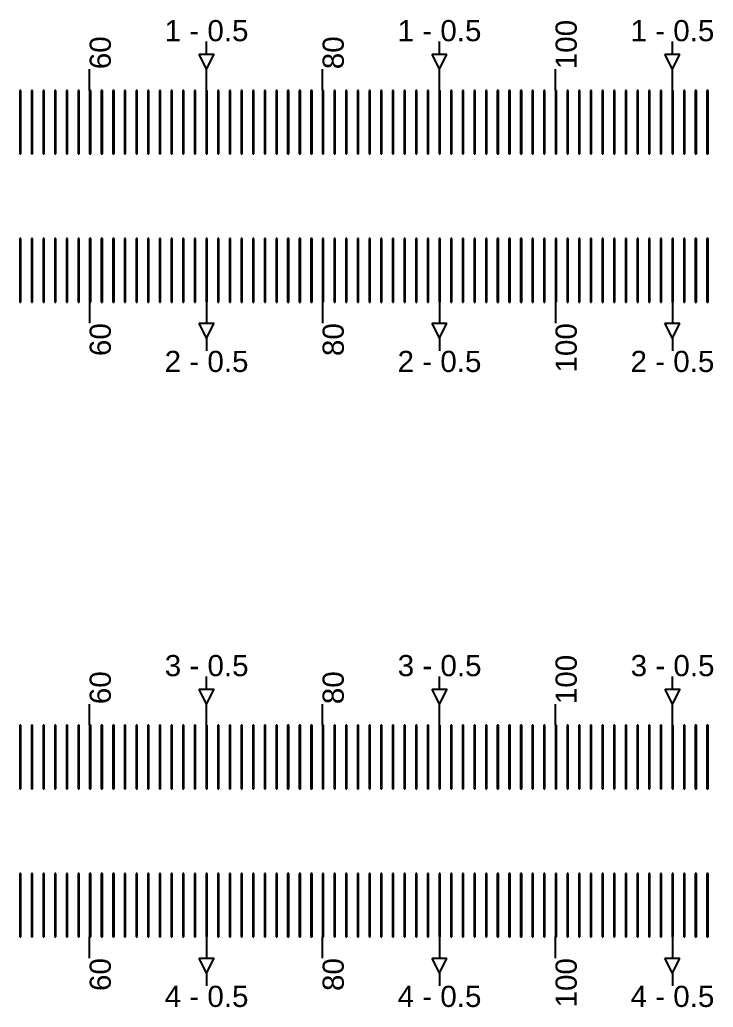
# Model space of a CAD drawing. Extents: x -119394 to 128420, y 74496 to 185496.
# Drawn here: x 41277.3 to 41604.7, y 157262.7 to 157729.2 of the extents above; entities that cross this region are included whole.
import ezdxf

# ---------------------------------------------------------------- set-up
doc = ezdxf.new("R2010")
doc.units = 13
doc.layers.add('CL - Label-1', color=120, linetype='Continuous')
doc.layers.add('CL - Label-2', color=132, linetype='Continuous')
doc.layers.add('CL - Sub-Micro', color=7, linetype='Continuous', true_color=0x47d1ff)
doc.styles.get("Standard").update_dxf_attribs({"font": 'arial.ttf'})

msp = doc.modelspace()

# ---------------------------------------------------------------- linework, layer by layer
for p, q in [((41365.49, 157712.94), (41365.49, 157718.94)), ((41475.49, 157712.94), (41475.49, 157718.94)), ((41585.49, 157712.94), (41585.49, 157718.94)), ((41310.29, 157695.86), (41310.29, 157705.86)), ((41365.49, 157695.86), (41365.49, 157705.86)), ((41420.29, 157695.86), (41420.29, 157705.86)), ((41475.49, 157695.86), (41475.49, 157705.86)), ((41530.29, 157695.86), (41530.29, 157705.86)), ((41585.49, 157695.86), (41585.49, 157705.86)), ((41310.29, 157595.86), (41310.29, 157585.86)), ((41365.49, 157595.86), (41365.49, 157585.86)), ((41420.29, 157595.86), (41420.29, 157585.86)), ((41475.49, 157595.86), (41475.49, 157585.86)), ((41530.29, 157595.86), (41530.29, 157585.86)), ((41585.49, 157595.86), (41585.49, 157585.86)), ((41365.49, 157578.79), (41365.49, 157572.79)), ((41475.49, 157578.79), (41475.49, 157572.79)), ((41585.49, 157578.79), (41585.49, 157572.79)), ((41365.54, 157412.94), (41365.54, 157418.94)), ((41475.54, 157412.94), (41475.54, 157418.94)), ((41585.54, 157412.94), (41585.54, 157418.94)), ((41310.29, 157395.86), (41310.29, 157405.86)), ((41365.54, 157395.86), (41365.54, 157405.86)), ((41420.29, 157395.86), (41420.29, 157405.86)), ((41475.54, 157395.86), (41475.54, 157405.86)), ((41530.29, 157395.86), (41530.29, 157405.86)), ((41585.54, 157395.86), (41585.54, 157405.86)), ((41310.29, 157285.86), (41310.29, 157295.86)), ((41365.54, 157295.86), (41365.54, 157285.86)), ((41420.29, 157285.86), (41420.29, 157295.86)), ((41475.54, 157295.86), (41475.54, 157285.86)), ((41530.29, 157285.86), (41530.29, 157295.86)), ((41585.54, 157295.86), (41585.54, 157285.86)), ((41365.54, 157278.79), (41365.54, 157272.79)), ((41475.54, 157278.79), (41475.54, 157272.79)), ((41585.54, 157278.79), (41585.54, 157272.79))]:
    msp.add_line(p, q)
at = {"layer": 'CL - Label-2'}
for p, q in [((41365.49, 157705.86), (41361.95, 157712.96)), ((41361.95, 157712.96), (41369.02, 157712.96)), ((41365.49, 157705.86), (41369.02, 157712.96)), ((41475.49, 157705.86), (41471.95, 157712.96)), ((41471.95, 157712.96), (41479.02, 157712.96)), ((41475.49, 157705.86), (41479.02, 157712.96)), ((41585.49, 157705.86), (41581.95, 157712.96)), ((41581.95, 157712.96), (41589.02, 157712.96)), ((41585.49, 157705.86), (41589.02, 157712.96)), ((41365.49, 157578.79), (41361.95, 157585.89)), ((41361.95, 157585.89), (41369.02, 157585.89)), ((41365.49, 157578.79), (41369.02, 157585.89)), ((41475.49, 157578.79), (41471.95, 157585.89)), ((41471.95, 157585.89), (41479.02, 157585.89)), ((41475.49, 157578.79), (41479.02, 157585.89)), ((41585.49, 157578.79), (41581.95, 157585.89)), ((41581.95, 157585.89), (41589.02, 157585.89)), ((41585.49, 157578.79), (41589.02, 157585.89)), ((41365.54, 157405.86), (41362, 157412.96)), ((41362, 157412.96), (41369.07, 157412.96)), ((41365.54, 157405.86), (41369.07, 157412.96)), ((41475.54, 157405.86), (41472, 157412.96)), ((41472, 157412.96), (41479.07, 157412.96)), ((41475.54, 157405.86), (41479.07, 157412.96)), ((41585.54, 157405.86), (41582, 157412.96)), ((41582, 157412.96), (41589.07, 157412.96)), ((41585.54, 157405.86), (41589.07, 157412.96)), ((41365.49, 157278.79), (41361.95, 157285.89)), ((41361.95, 157285.89), (41369.02, 157285.89)), ((41365.49, 157278.79), (41369.02, 157285.89)), ((41475.49, 157278.79), (41471.95, 157285.89)), ((41471.95, 157285.89), (41479.02, 157285.89)), ((41475.49, 157278.79), (41479.02, 157285.89)), ((41585.49, 157278.79), (41581.95, 157285.89)), ((41581.95, 157285.89), (41589.02, 157285.89)), ((41585.49, 157278.79), (41589.02, 157285.89))]:
    msp.add_line(p, q, dxfattribs=at)
at = {"layer": 'CL - Sub-Micro'}
for p, q in [((41277.29, 157695.86), (41277.29, 157665.86)), ((41277.79, 157695.86), (41277.29, 157695.86)), ((41277.79, 157665.86), (41277.79, 157695.86)), ((41282.79, 157695.86), (41282.79, 157665.86)), ((41283.29, 157695.86), (41282.79, 157695.86)), ((41283.29, 157665.86), (41283.29, 157695.86)), ((41288.29, 157695.86), (41288.29, 157665.86)), ((41288.79, 157695.86), (41288.29, 157695.86)), ((41288.79, 157665.86), (41288.79, 157695.86)), ((41293.79, 157695.86), (41293.79, 157665.86)), ((41294.29, 157695.86), (41293.79, 157695.86)), ((41294.29, 157665.86), (41294.29, 157695.86)), ((41299.29, 157695.86), (41299.29, 157665.86)), ((41299.79, 157695.86), (41299.29, 157695.86)), ((41299.79, 157665.86), (41299.79, 157695.86)), ((41304.79, 157695.86), (41304.79, 157665.86)), ((41305.29, 157695.86), (41304.79, 157695.86)), ((41305.29, 157665.86), (41305.29, 157695.86)), ((41310.29, 157695.86), (41310.29, 157665.86)), ((41310.79, 157695.86), (41310.29, 157695.86)), ((41310.79, 157665.86), (41310.79, 157695.86)), ((41315.79, 157695.86), (41315.79, 157665.86)), ((41316.29, 157695.86), (41315.79, 157695.86)), ((41316.29, 157665.86), (41316.29, 157695.86)), ((41321.29, 157695.86), (41321.29, 157665.86)), ((41321.79, 157695.86), (41321.29, 157695.86)), ((41321.79, 157665.86), (41321.79, 157695.86)), ((41326.79, 157695.86), (41326.79, 157665.86)), ((41327.29, 157695.86), (41326.79, 157695.86)), ((41327.29, 157665.86), (41327.29, 157695.86)), ((41332.29, 157695.86), (41332.29, 157665.86)), ((41332.79, 157695.86), (41332.29, 157695.86)), ((41332.79, 157665.86), (41332.79, 157695.86)), ((41337.79, 157695.86), (41337.79, 157665.86)), ((41338.29, 157695.86), (41337.79, 157695.86)), ((41338.29, 157665.86), (41338.29, 157695.86)), ((41343.29, 157695.86), (41343.29, 157665.86)), ((41343.79, 157695.86), (41343.29, 157695.86)), ((41343.79, 157665.86), (41343.79, 157695.86)), ((41348.79, 157695.86), (41348.79, 157665.86)), ((41349.29, 157695.86), (41348.79, 157695.86)), ((41349.29, 157665.86), (41349.29, 157695.86)), ((41354.29, 157695.86), (41354.29, 157665.86)), ((41354.79, 157695.86), (41354.29, 157695.86)), ((41354.79, 157665.86), (41354.79, 157695.86)), ((41359.79, 157695.86), (41359.79, 157665.86)), ((41360.29, 157695.86), (41359.79, 157695.86)), ((41360.29, 157665.86), (41360.29, 157695.86)), ((41365.29, 157695.86), (41365.29, 157665.86)), ((41365.79, 157695.86), (41365.29, 157695.86)), ((41365.79, 157665.86), (41365.79, 157695.86)), ((41370.79, 157695.86), (41370.79, 157665.86)), ((41371.29, 157695.86), (41370.79, 157695.86)), ((41371.29, 157665.86), (41371.29, 157695.86)), ((41376.29, 157695.86), (41376.29, 157665.86)), ((41376.79, 157695.86), (41376.29, 157695.86)), ((41376.79, 157665.86), (41376.79, 157695.86)), ((41381.79, 157695.86), (41381.79, 157665.86)), ((41382.29, 157695.86), (41381.79, 157695.86)), ((41382.29, 157665.86), (41382.29, 157695.86)), ((41387.29, 157695.86), (41387.29, 157665.86)), ((41387.79, 157695.86), (41387.29, 157695.86)), ((41387.79, 157665.86), (41387.79, 157695.86)), ((41392.79, 157695.86), (41392.79, 157665.86)), ((41393.29, 157695.86), (41392.79, 157695.86)), ((41393.29, 157665.86), (41393.29, 157695.86)), ((41398.29, 157695.86), (41398.29, 157665.86)), ((41398.79, 157695.86), (41398.29, 157695.86)), ((41398.79, 157665.86), (41398.79, 157695.86)), ((41403.79, 157695.86), (41403.79, 157665.86)), ((41404.29, 157695.86), (41403.79, 157695.86)), ((41404.29, 157665.86), (41404.29, 157695.86)), ((41409.29, 157695.86), (41409.29, 157665.86)), ((41409.79, 157695.86), (41409.29, 157695.86)), ((41409.79, 157665.86), (41409.79, 157695.86)), ((41414.79, 157695.86), (41414.79, 157665.86)), ((41415.29, 157695.86), (41414.79, 157695.86)), ((41415.29, 157665.86), (41415.29, 157695.86)), ((41420.29, 157695.86), (41420.29, 157665.86)), ((41420.79, 157695.86), (41420.29, 157695.86)), ((41420.79, 157665.86), (41420.79, 157695.86)), ((41425.79, 157695.86), (41425.79, 157665.86)), ((41426.29, 157695.86), (41425.79, 157695.86)), ((41426.29, 157665.86), (41426.29, 157695.86)), ((41431.29, 157695.86), (41431.29, 157665.86)), ((41431.79, 157695.86), (41431.29, 157695.86)), ((41431.79, 157665.86), (41431.79, 157695.86)), ((41436.79, 157695.86), (41436.79, 157665.86)), ((41437.29, 157695.86), (41436.79, 157695.86)), ((41437.29, 157665.86), (41437.29, 157695.86)), ((41442.29, 157695.86), (41442.29, 157665.86)), ((41442.79, 157695.86), (41442.29, 157695.86)), ((41442.79, 157665.86), (41442.79, 157695.86)), ((41447.79, 157695.86), (41447.79, 157665.86)), ((41448.29, 157695.86), (41447.79, 157695.86)), ((41448.29, 157665.86), (41448.29, 157695.86)), ((41453.29, 157695.86), (41453.29, 157665.86)), ((41453.79, 157695.86), (41453.29, 157695.86)), ((41453.79, 157665.86), (41453.79, 157695.86)), ((41458.79, 157695.86), (41458.79, 157665.86)), ((41459.29, 157695.86), (41458.79, 157695.86)), ((41459.29, 157665.86), (41459.29, 157695.86)), ((41464.29, 157695.86), (41464.29, 157665.86)), ((41464.79, 157695.86), (41464.29, 157695.86)), ((41464.79, 157665.86), (41464.79, 157695.86)), ((41469.79, 157695.86), (41469.79, 157665.86)), ((41470.29, 157695.86), (41469.79, 157695.86)), ((41470.29, 157665.86), (41470.29, 157695.86)), ((41475.29, 157695.86), (41475.29, 157665.86)), ((41475.79, 157695.86), (41475.29, 157695.86)), ((41475.79, 157665.86), (41475.79, 157695.86)), ((41480.79, 157695.86), (41480.79, 157665.86)), ((41481.29, 157695.86), (41480.79, 157695.86)), ((41481.29, 157665.86), (41481.29, 157695.86)), ((41486.29, 157695.86), (41486.29, 157665.86)), ((41486.79, 157695.86), (41486.29, 157695.86)), ((41486.79, 157665.86), (41486.79, 157695.86)), ((41491.79, 157695.86), (41491.79, 157665.86)), ((41492.29, 157695.86), (41491.79, 157695.86)), ((41492.29, 157665.86), (41492.29, 157695.86)), ((41497.29, 157695.86), (41497.29, 157665.86)), ((41497.79, 157695.86), (41497.29, 157695.86)), ((41497.79, 157665.86), (41497.79, 157695.86)), ((41502.79, 157695.86), (41502.79, 157665.86)), ((41503.29, 157695.86), (41502.79, 157695.86)), ((41503.29, 157665.86), (41503.29, 157695.86)), ((41508.29, 157695.86), (41508.29, 157665.86)), ((41508.79, 157695.86), (41508.29, 157695.86)), ((41508.79, 157665.86), (41508.79, 157695.86)), ((41513.79, 157695.86), (41513.79, 157665.86)), ((41514.29, 157695.86), (41513.79, 157695.86)), ((41514.29, 157665.86), (41514.29, 157695.86)), ((41519.29, 157695.86), (41519.29, 157665.86)), ((41519.79, 157695.86), (41519.29, 157695.86)), ((41519.79, 157665.86), (41519.79, 157695.86)), ((41524.79, 157695.86), (41524.79, 157665.86)), ((41525.29, 157695.86), (41524.79, 157695.86)), ((41525.29, 157665.86), (41525.29, 157695.86)), ((41530.29, 157695.86), (41530.29, 157665.86)), ((41530.79, 157695.86), (41530.29, 157695.86)), ((41530.79, 157665.86), (41530.79, 157695.86)), ((41535.79, 157695.86), (41535.79, 157665.86)), ((41536.29, 157695.86), (41535.79, 157695.86)), ((41536.29, 157665.86), (41536.29, 157695.86)), ((41541.29, 157695.86), (41541.29, 157665.86)), ((41541.79, 157695.86), (41541.29, 157695.86)), ((41541.79, 157665.86), (41541.79, 157695.86)), ((41546.79, 157695.86), (41546.79, 157665.86)), ((41547.29, 157695.86), (41546.79, 157695.86)), ((41547.29, 157665.86), (41547.29, 157695.86)), ((41552.29, 157695.86), (41552.29, 157665.86)), ((41552.79, 157695.86), (41552.29, 157695.86)), ((41552.79, 157665.86), (41552.79, 157695.86)), ((41557.79, 157695.86), (41557.79, 157665.86)), ((41558.29, 157695.86), (41557.79, 157695.86)), ((41558.29, 157665.86), (41558.29, 157695.86)), ((41563.29, 157695.86), (41563.29, 157665.86)), ((41563.79, 157695.86), (41563.29, 157695.86)), ((41563.79, 157665.86), (41563.79, 157695.86)), ((41568.79, 157695.86), (41568.79, 157665.86)), ((41569.29, 157695.86), (41568.79, 157695.86)), ((41569.29, 157665.86), (41569.29, 157695.86)), ((41574.29, 157695.86), (41574.29, 157665.86)), ((41574.79, 157695.86), (41574.29, 157695.86)), ((41574.79, 157665.86), (41574.79, 157695.86)), ((41579.79, 157695.86), (41579.79, 157665.86)), ((41580.29, 157695.86), (41579.79, 157695.86)), ((41580.29, 157665.86), (41580.29, 157695.86)), ((41585.29, 157695.86), (41585.29, 157665.86)), ((41585.79, 157695.86), (41585.29, 157695.86)), ((41585.79, 157665.86), (41585.79, 157695.86)), ((41590.79, 157695.86), (41590.79, 157665.86)), ((41591.29, 157695.86), (41590.79, 157695.86)), ((41591.29, 157665.86), (41591.29, 157695.86)), ((41596.29, 157695.86), (41596.29, 157665.86)), ((41596.79, 157695.86), (41596.29, 157695.86)), ((41596.79, 157665.86), (41596.79, 157695.86)), ((41601.79, 157695.86), (41601.79, 157665.86)), ((41602.29, 157695.86), (41601.79, 157695.86)), ((41602.29, 157665.86), (41602.29, 157695.86)), ((41277.29, 157665.86), (41277.79, 157665.86)), ((41282.79, 157665.86), (41283.29, 157665.86)), ((41288.29, 157665.86), (41288.79, 157665.86)), ((41293.79, 157665.86), (41294.29, 157665.86)), ((41299.29, 157665.86), (41299.79, 157665.86)), ((41304.79, 157665.86), (41305.29, 157665.86)), ((41310.29, 157665.86), (41310.79, 157665.86)), ((41315.79, 157665.86), (41316.29, 157665.86)), ((41321.29, 157665.86), (41321.79, 157665.86)), ((41326.79, 157665.86), (41327.29, 157665.86)), ((41332.29, 157665.86), (41332.79, 157665.86)), ((41337.79, 157665.86), (41338.29, 157665.86)), ((41343.29, 157665.86), (41343.79, 157665.86)), ((41348.79, 157665.86), (41349.29, 157665.86)), ((41354.29, 157665.86), (41354.79, 157665.86)), ((41359.79, 157665.86), (41360.29, 157665.86)), ((41365.29, 157665.86), (41365.79, 157665.86)), ((41370.79, 157665.86), (41371.29, 157665.86)), ((41376.29, 157665.86), (41376.79, 157665.86)), ((41381.79, 157665.86), (41382.29, 157665.86)), ((41387.29, 157665.86), (41387.79, 157665.86)), ((41392.79, 157665.86), (41393.29, 157665.86)), ((41398.29, 157665.86), (41398.79, 157665.86)), ((41403.79, 157665.86), (41404.29, 157665.86)), ((41409.29, 157665.86), (41409.79, 157665.86)), ((41414.79, 157665.86), (41415.29, 157665.86)), ((41420.29, 157665.86), (41420.79, 157665.86)), ((41425.79, 157665.86), (41426.29, 157665.86)), ((41431.29, 157665.86), (41431.79, 157665.86)), ((41436.79, 157665.86), (41437.29, 157665.86)), ((41442.29, 157665.86), (41442.79, 157665.86)), ((41447.79, 157665.86), (41448.29, 157665.86)), ((41453.29, 157665.86), (41453.79, 157665.86)), ((41458.79, 157665.86), (41459.29, 157665.86)), ((41464.29, 157665.86), (41464.79, 157665.86)), ((41469.79, 157665.86), (41470.29, 157665.86)), ((41475.29, 157665.86), (41475.79, 157665.86)), ((41480.79, 157665.86), (41481.29, 157665.86)), ((41486.29, 157665.86), (41486.79, 157665.86)), ((41491.79, 157665.86), (41492.29, 157665.86)), ((41497.29, 157665.86), (41497.79, 157665.86)), ((41502.79, 157665.86), (41503.29, 157665.86)), ((41508.29, 157665.86), (41508.79, 157665.86)), ((41513.79, 157665.86), (41514.29, 157665.86)), ((41519.29, 157665.86), (41519.79, 157665.86)), ((41524.79, 157665.86), (41525.29, 157665.86)), ((41530.29, 157665.86), (41530.79, 157665.86)), ((41535.79, 157665.86), (41536.29, 157665.86)), ((41541.29, 157665.86), (41541.79, 157665.86)), ((41546.79, 157665.86), (41547.29, 157665.86)), ((41552.29, 157665.86), (41552.79, 157665.86)), ((41557.79, 157665.86), (41558.29, 157665.86)), ((41563.29, 157665.86), (41563.79, 157665.86)), ((41568.79, 157665.86), (41569.29, 157665.86)), ((41574.29, 157665.86), (41574.79, 157665.86)), ((41579.79, 157665.86), (41580.29, 157665.86)), ((41585.29, 157665.86), (41585.79, 157665.86)), ((41590.79, 157665.86), (41591.29, 157665.86)), ((41596.29, 157665.86), (41596.79, 157665.86)), ((41601.79, 157665.86), (41602.29, 157665.86)), ((41277.29, 157625.86), (41277.29, 157595.86)), ((41277.79, 157625.86), (41277.29, 157625.86)), ((41277.79, 157595.86), (41277.79, 157625.86)), ((41282.79, 157625.86), (41282.79, 157595.86)), ((41283.29, 157625.86), (41282.79, 157625.86)), ((41283.29, 157595.86), (41283.29, 157625.86)), ((41288.29, 157625.86), (41288.29, 157595.86)), ((41288.79, 157625.86), (41288.29, 157625.86)), ((41288.79, 157595.86), (41288.79, 157625.86)), ((41293.79, 157625.86), (41293.79, 157595.86)), ((41294.29, 157625.86), (41293.79, 157625.86)), ((41294.29, 157595.86), (41294.29, 157625.86)), ((41299.29, 157625.86), (41299.29, 157595.86)), ((41299.79, 157625.86), (41299.29, 157625.86)), ((41299.79, 157595.86), (41299.79, 157625.86)), ((41304.79, 157625.86), (41304.79, 157595.86)), ((41305.29, 157625.86), (41304.79, 157625.86)), ((41305.29, 157595.86), (41305.29, 157625.86)), ((41310.29, 157625.86), (41310.29, 157595.86)), ((41310.79, 157625.86), (41310.29, 157625.86)), ((41310.79, 157595.86), (41310.79, 157625.86)), ((41315.79, 157625.86), (41315.79, 157595.86)), ((41316.29, 157625.86), (41315.79, 157625.86)), ((41316.29, 157595.86), (41316.29, 157625.86)), ((41321.29, 157625.86), (41321.29, 157595.86)), ((41321.79, 157625.86), (41321.29, 157625.86)), ((41321.79, 157595.86), (41321.79, 157625.86)), ((41326.79, 157625.86), (41326.79, 157595.86)), ((41327.29, 157625.86), (41326.79, 157625.86)), ((41327.29, 157595.86), (41327.29, 157625.86)), ((41332.29, 157625.86), (41332.29, 157595.86)), ((41332.79, 157625.86), (41332.29, 157625.86)), ((41332.79, 157595.86), (41332.79, 157625.86)), ((41337.79, 157625.86), (41337.79, 157595.86)), ((41338.29, 157625.86), (41337.79, 157625.86)), ((41338.29, 157595.86), (41338.29, 157625.86)), ((41343.29, 157625.86), (41343.29, 157595.86)), ((41343.79, 157625.86), (41343.29, 157625.86)), ((41343.79, 157595.86), (41343.79, 157625.86)), ((41348.79, 157625.86), (41348.79, 157595.86)), ((41349.29, 157625.86), (41348.79, 157625.86)), ((41349.29, 157595.86), (41349.29, 157625.86)), ((41354.29, 157625.86), (41354.29, 157595.86)), ((41354.79, 157625.86), (41354.29, 157625.86)), ((41354.79, 157595.86), (41354.79, 157625.86)), ((41359.79, 157625.86), (41359.79, 157595.86)), ((41360.29, 157625.86), (41359.79, 157625.86)), ((41360.29, 157595.86), (41360.29, 157625.86)), ((41365.29, 157625.86), (41365.29, 157595.86)), ((41365.79, 157625.86), (41365.29, 157625.86)), ((41365.79, 157595.86), (41365.79, 157625.86)), ((41370.79, 157625.86), (41370.79, 157595.86)), ((41371.29, 157625.86), (41370.79, 157625.86)), ((41371.29, 157595.86), (41371.29, 157625.86)), ((41376.29, 157625.86), (41376.29, 157595.86)), ((41376.79, 157625.86), (41376.29, 157625.86)), ((41376.79, 157595.86), (41376.79, 157625.86)), ((41381.79, 157625.86), (41381.79, 157595.86)), ((41382.29, 157625.86), (41381.79, 157625.86)), ((41382.29, 157595.86), (41382.29, 157625.86)), ((41387.29, 157625.86), (41387.29, 157595.86)), ((41387.79, 157625.86), (41387.29, 157625.86)), ((41387.79, 157595.86), (41387.79, 157625.86)), ((41392.79, 157625.86), (41392.79, 157595.86)), ((41393.29, 157625.86), (41392.79, 157625.86)), ((41393.29, 157595.86), (41393.29, 157625.86)), ((41398.29, 157625.86), (41398.29, 157595.86)), ((41398.79, 157625.86), (41398.29, 157625.86)), ((41398.79, 157595.86), (41398.79, 157625.86)), ((41403.79, 157625.86), (41403.79, 157595.86)), ((41404.29, 157625.86), (41403.79, 157625.86)), ((41404.29, 157595.86), (41404.29, 157625.86)), ((41409.29, 157625.86), (41409.29, 157595.86)), ((41409.79, 157625.86), (41409.29, 157625.86)), ((41409.79, 157595.86), (41409.79, 157625.86)), ((41414.79, 157625.86), (41414.79, 157595.86)), ((41415.29, 157625.86), (41414.79, 157625.86)), ((41415.29, 157595.86), (41415.29, 157625.86)), ((41420.29, 157625.86), (41420.29, 157595.86)), ((41420.79, 157625.86), (41420.29, 157625.86)), ((41420.79, 157595.86), (41420.79, 157625.86)), ((41425.79, 157625.86), (41425.79, 157595.86)), ((41426.29, 157625.86), (41425.79, 157625.86)), ((41426.29, 157595.86), (41426.29, 157625.86)), ((41431.29, 157625.86), (41431.29, 157595.86)), ((41431.79, 157625.86), (41431.29, 157625.86)), ((41431.79, 157595.86), (41431.79, 157625.86)), ((41436.79, 157625.86), (41436.79, 157595.86)), ((41437.29, 157625.86), (41436.79, 157625.86)), ((41437.29, 157595.86), (41437.29, 157625.86)), ((41442.29, 157625.86), (41442.29, 157595.86)), ((41442.79, 157625.86), (41442.29, 157625.86)), ((41442.79, 157595.86), (41442.79, 157625.86)), ((41447.79, 157625.86), (41447.79, 157595.86)), ((41448.29, 157625.86), (41447.79, 157625.86)), ((41448.29, 157595.86), (41448.29, 157625.86)), ((41453.29, 157625.86), (41453.29, 157595.86)), ((41453.79, 157625.86), (41453.29, 157625.86)), ((41453.79, 157595.86), (41453.79, 157625.86)), ((41458.79, 157625.86), (41458.79, 157595.86)), ((41459.29, 157625.86), (41458.79, 157625.86)), ((41459.29, 157595.86), (41459.29, 157625.86)), ((41464.29, 157625.86), (41464.29, 157595.86)), ((41464.79, 157625.86), (41464.29, 157625.86)), ((41464.79, 157595.86), (41464.79, 157625.86)), ((41469.79, 157625.86), (41469.79, 157595.86)), ((41470.29, 157625.86), (41469.79, 157625.86)), ((41470.29, 157595.86), (41470.29, 157625.86)), ((41475.29, 157625.86), (41475.29, 157595.86)), ((41475.79, 157625.86), (41475.29, 157625.86)), ((41475.79, 157595.86), (41475.79, 157625.86)), ((41480.79, 157625.86), (41480.79, 157595.86)), ((41481.29, 157625.86), (41480.79, 157625.86)), ((41481.29, 157595.86), (41481.29, 157625.86)), ((41486.29, 157625.86), (41486.29, 157595.86)), ((41486.79, 157625.86), (41486.29, 157625.86)), ((41486.79, 157595.86), (41486.79, 157625.86)), ((41491.79, 157625.86), (41491.79, 157595.86)), ((41492.29, 157625.86), (41491.79, 157625.86)), ((41492.29, 157595.86), (41492.29, 157625.86)), ((41497.29, 157625.86), (41497.29, 157595.86)), ((41497.79, 157625.86), (41497.29, 157625.86)), ((41497.79, 157595.86), (41497.79, 157625.86)), ((41502.79, 157625.86), (41502.79, 157595.86)), ((41503.29, 157625.86), (41502.79, 157625.86)), ((41503.29, 157595.86), (41503.29, 157625.86)), ((41508.29, 157625.86), (41508.29, 157595.86)), ((41508.79, 157625.86), (41508.29, 157625.86)), ((41508.79, 157595.86), (41508.79, 157625.86)), ((41513.79, 157625.86), (41513.79, 157595.86)), ((41514.29, 157625.86), (41513.79, 157625.86)), ((41514.29, 157595.86), (41514.29, 157625.86)), ((41519.29, 157625.86), (41519.29, 157595.86)), ((41519.79, 157625.86), (41519.29, 157625.86)), ((41519.79, 157595.86), (41519.79, 157625.86)), ((41524.79, 157625.86), (41524.79, 157595.86)), ((41525.29, 157625.86), (41524.79, 157625.86)), ((41525.29, 157595.86), (41525.29, 157625.86)), ((41530.29, 157625.86), (41530.29, 157595.86)), ((41530.79, 157625.86), (41530.29, 157625.86)), ((41530.79, 157595.86), (41530.79, 157625.86)), ((41535.79, 157625.86), (41535.79, 157595.86)), ((41536.29, 157625.86), (41535.79, 157625.86)), ((41536.29, 157595.86), (41536.29, 157625.86)), ((41541.29, 157625.86), (41541.29, 157595.86)), ((41541.79, 157625.86), (41541.29, 157625.86)), ((41541.79, 157595.86), (41541.79, 157625.86)), ((41546.79, 157625.86), (41546.79, 157595.86)), ((41547.29, 157625.86), (41546.79, 157625.86)), ((41547.29, 157595.86), (41547.29, 157625.86)), ((41552.29, 157625.86), (41552.29, 157595.86)), ((41552.79, 157625.86), (41552.29, 157625.86)), ((41552.79, 157595.86), (41552.79, 157625.86)), ((41557.79, 157625.86), (41557.79, 157595.86)), ((41558.29, 157625.86), (41557.79, 157625.86)), ((41558.29, 157595.86), (41558.29, 157625.86)), ((41563.29, 157625.86), (41563.29, 157595.86)), ((41563.79, 157625.86), (41563.29, 157625.86)), ((41563.79, 157595.86), (41563.79, 157625.86)), ((41568.79, 157625.86), (41568.79, 157595.86)), ((41569.29, 157625.86), (41568.79, 157625.86)), ((41569.29, 157595.86), (41569.29, 157625.86)), ((41574.29, 157625.86), (41574.29, 157595.86)), ((41574.79, 157625.86), (41574.29, 157625.86)), ((41574.79, 157595.86), (41574.79, 157625.86)), ((41579.79, 157625.86), (41579.79, 157595.86)), ((41580.29, 157625.86), (41579.79, 157625.86)), ((41580.29, 157595.86), (41580.29, 157625.86)), ((41585.29, 157625.86), (41585.29, 157595.86)), ((41585.79, 157625.86), (41585.29, 157625.86)), ((41585.79, 157595.86), (41585.79, 157625.86)), ((41590.79, 157625.86), (41590.79, 157595.86)), ((41591.29, 157625.86), (41590.79, 157625.86)), ((41591.29, 157595.86), (41591.29, 157625.86)), ((41596.29, 157625.86), (41596.29, 157595.86)), ((41596.79, 157625.86), (41596.29, 157625.86)), ((41596.79, 157595.86), (41596.79, 157625.86)), ((41601.79, 157625.86), (41601.79, 157595.86)), ((41602.29, 157625.86), (41601.79, 157625.86)), ((41602.29, 157595.86), (41602.29, 157625.86)), ((41277.29, 157595.86), (41277.79, 157595.86)), ((41282.79, 157595.86), (41283.29, 157595.86)), ((41288.29, 157595.86), (41288.79, 157595.86)), ((41293.79, 157595.86), (41294.29, 157595.86)), ((41299.29, 157595.86), (41299.79, 157595.86)), ((41304.79, 157595.86), (41305.29, 157595.86)), ((41310.29, 157595.86), (41310.79, 157595.86)), ((41315.79, 157595.86), (41316.29, 157595.86)), ((41321.29, 157595.86), (41321.79, 157595.86)), ((41326.79, 157595.86), (41327.29, 157595.86)), ((41332.29, 157595.86), (41332.79, 157595.86)), ((41337.79, 157595.86), (41338.29, 157595.86)), ((41343.29, 157595.86), (41343.79, 157595.86)), ((41348.79, 157595.86), (41349.29, 157595.86)), ((41354.29, 157595.86), (41354.79, 157595.86)), ((41359.79, 157595.86), (41360.29, 157595.86)), ((41365.29, 157595.86), (41365.79, 157595.86)), ((41370.79, 157595.86), (41371.29, 157595.86)), ((41376.29, 157595.86), (41376.79, 157595.86)), ((41381.79, 157595.86), (41382.29, 157595.86)), ((41387.29, 157595.86), (41387.79, 157595.86)), ((41392.79, 157595.86), (41393.29, 157595.86)), ((41398.29, 157595.86), (41398.79, 157595.86)), ((41403.79, 157595.86), (41404.29, 157595.86)), ((41409.29, 157595.86), (41409.79, 157595.86)), ((41414.79, 157595.86), (41415.29, 157595.86)), ((41420.29, 157595.86), (41420.79, 157595.86)), ((41425.79, 157595.86), (41426.29, 157595.86)), ((41431.29, 157595.86), (41431.79, 157595.86)), ((41436.79, 157595.86), (41437.29, 157595.86)), ((41442.29, 157595.86), (41442.79, 157595.86)), ((41447.79, 157595.86), (41448.29, 157595.86)), ((41453.29, 157595.86), (41453.79, 157595.86)), ((41458.79, 157595.86), (41459.29, 157595.86)), ((41464.29, 157595.86), (41464.79, 157595.86)), ((41469.79, 157595.86), (41470.29, 157595.86)), ((41475.29, 157595.86), (41475.79, 157595.86)), ((41480.79, 157595.86), (41481.29, 157595.86)), ((41486.29, 157595.86), (41486.79, 157595.86)), ((41491.79, 157595.86), (41492.29, 157595.86)), ((41497.29, 157595.86), (41497.79, 157595.86)), ((41502.79, 157595.86), (41503.29, 157595.86)), ((41508.29, 157595.86), (41508.79, 157595.86)), ((41513.79, 157595.86), (41514.29, 157595.86)), ((41519.29, 157595.86), (41519.79, 157595.86)), ((41524.79, 157595.86), (41525.29, 157595.86)), ((41530.29, 157595.86), (41530.79, 157595.86)), ((41535.79, 157595.86), (41536.29, 157595.86)), ((41541.29, 157595.86), (41541.79, 157595.86)), ((41546.79, 157595.86), (41547.29, 157595.86)), ((41552.29, 157595.86), (41552.79, 157595.86)), ((41557.79, 157595.86), (41558.29, 157595.86)), ((41563.29, 157595.86), (41563.79, 157595.86)), ((41568.79, 157595.86), (41569.29, 157595.86)), ((41574.29, 157595.86), (41574.79, 157595.86)), ((41579.79, 157595.86), (41580.29, 157595.86)), ((41585.29, 157595.86), (41585.79, 157595.86)), ((41590.79, 157595.86), (41591.29, 157595.86)), ((41596.29, 157595.86), (41596.79, 157595.86)), ((41601.79, 157595.86), (41602.29, 157595.86)), ((41277.29, 157395.86), (41277.29, 157365.86)), ((41277.79, 157395.86), (41277.29, 157395.86)), ((41277.79, 157365.86), (41277.79, 157395.86)), ((41282.79, 157395.86), (41282.79, 157365.86)), ((41283.29, 157395.86), (41282.79, 157395.86)), ((41283.29, 157365.86), (41283.29, 157395.86)), ((41288.29, 157395.86), (41288.29, 157365.86)), ((41288.79, 157395.86), (41288.29, 157395.86)), ((41288.79, 157365.86), (41288.79, 157395.86)), ((41293.79, 157395.86), (41293.79, 157365.86)), ((41294.29, 157395.86), (41293.79, 157395.86)), ((41294.29, 157365.86), (41294.29, 157395.86)), ((41299.29, 157395.86), (41299.29, 157365.86)), ((41299.79, 157395.86), (41299.29, 157395.86)), ((41299.79, 157365.86), (41299.79, 157395.86)), ((41304.79, 157395.86), (41304.79, 157365.86)), ((41305.29, 157395.86), (41304.79, 157395.86)), ((41305.29, 157365.86), (41305.29, 157395.86)), ((41310.29, 157395.86), (41310.29, 157365.86)), ((41310.79, 157395.86), (41310.29, 157395.86)), ((41310.79, 157365.86), (41310.79, 157395.86)), ((41315.79, 157395.86), (41315.79, 157365.86)), ((41316.29, 157395.86), (41315.79, 157395.86)), ((41316.29, 157365.86), (41316.29, 157395.86)), ((41321.29, 157395.86), (41321.29, 157365.86)), ((41321.79, 157395.86), (41321.29, 157395.86)), ((41321.79, 157365.86), (41321.79, 157395.86)), ((41326.79, 157395.86), (41326.79, 157365.86)), ((41327.29, 157395.86), (41326.79, 157395.86)), ((41327.29, 157365.86), (41327.29, 157395.86)), ((41332.29, 157395.86), (41332.29, 157365.86)), ((41332.79, 157395.86), (41332.29, 157395.86)), ((41332.79, 157365.86), (41332.79, 157395.86)), ((41337.79, 157395.86), (41337.79, 157365.86)), ((41338.29, 157395.86), (41337.79, 157395.86)), ((41338.29, 157365.86), (41338.29, 157395.86)), ((41343.29, 157395.86), (41343.29, 157365.86)), ((41343.79, 157395.86), (41343.29, 157395.86)), ((41343.79, 157365.86), (41343.79, 157395.86)), ((41348.79, 157395.86), (41348.79, 157365.86)), ((41349.29, 157395.86), (41348.79, 157395.86)), ((41349.29, 157365.86), (41349.29, 157395.86)), ((41354.29, 157395.86), (41354.29, 157365.86)), ((41354.79, 157395.86), (41354.29, 157395.86)), ((41354.79, 157365.86), (41354.79, 157395.86)), ((41359.79, 157395.86), (41359.79, 157365.86)), ((41360.29, 157395.86), (41359.79, 157395.86)), ((41360.29, 157365.86), (41360.29, 157395.86)), ((41365.29, 157395.86), (41365.29, 157365.86)), ((41365.79, 157395.86), (41365.29, 157395.86)), ((41365.79, 157365.86), (41365.79, 157395.86)), ((41370.79, 157395.86), (41370.79, 157365.86)), ((41371.29, 157395.86), (41370.79, 157395.86)), ((41371.29, 157365.86), (41371.29, 157395.86)), ((41376.29, 157395.86), (41376.29, 157365.86)), ((41376.79, 157395.86), (41376.29, 157395.86)), ((41376.79, 157365.86), (41376.79, 157395.86)), ((41381.79, 157395.86), (41381.79, 157365.86)), ((41382.29, 157395.86), (41381.79, 157395.86)), ((41382.29, 157365.86), (41382.29, 157395.86)), ((41387.29, 157395.86), (41387.29, 157365.86)), ((41387.79, 157395.86), (41387.29, 157395.86)), ((41387.79, 157365.86), (41387.79, 157395.86)), ((41392.79, 157395.86), (41392.79, 157365.86)), ((41393.29, 157395.86), (41392.79, 157395.86)), ((41393.29, 157365.86), (41393.29, 157395.86)), ((41398.29, 157395.86), (41398.29, 157365.86)), ((41398.79, 157395.86), (41398.29, 157395.86)), ((41398.79, 157365.86), (41398.79, 157395.86)), ((41403.79, 157395.86), (41403.79, 157365.86)), ((41404.29, 157395.86), (41403.79, 157395.86)), ((41404.29, 157365.86), (41404.29, 157395.86)), ((41409.29, 157395.86), (41409.29, 157365.86)), ((41409.79, 157395.86), (41409.29, 157395.86)), ((41409.79, 157365.86), (41409.79, 157395.86)), ((41414.79, 157395.86), (41414.79, 157365.86)), ((41415.29, 157395.86), (41414.79, 157395.86)), ((41415.29, 157365.86), (41415.29, 157395.86)), ((41420.29, 157395.86), (41420.29, 157365.86)), ((41420.79, 157395.86), (41420.29, 157395.86)), ((41420.79, 157365.86), (41420.79, 157395.86)), ((41425.79, 157395.86), (41425.79, 157365.86)), ((41426.29, 157395.86), (41425.79, 157395.86)), ((41426.29, 157365.86), (41426.29, 157395.86)), ((41431.29, 157395.86), (41431.29, 157365.86)), ((41431.79, 157395.86), (41431.29, 157395.86)), ((41431.79, 157365.86), (41431.79, 157395.86)), ((41436.79, 157395.86), (41436.79, 157365.86)), ((41437.29, 157395.86), (41436.79, 157395.86)), ((41437.29, 157365.86), (41437.29, 157395.86)), ((41442.29, 157395.86), (41442.29, 157365.86)), ((41442.79, 157395.86), (41442.29, 157395.86)), ((41442.79, 157365.86), (41442.79, 157395.86)), ((41447.79, 157395.86), (41447.79, 157365.86)), ((41448.29, 157395.86), (41447.79, 157395.86)), ((41448.29, 157365.86), (41448.29, 157395.86)), ((41453.29, 157395.86), (41453.29, 157365.86)), ((41453.79, 157395.86), (41453.29, 157395.86)), ((41453.79, 157365.86), (41453.79, 157395.86)), ((41458.79, 157395.86), (41458.79, 157365.86)), ((41459.29, 157395.86), (41458.79, 157395.86)), ((41459.29, 157365.86), (41459.29, 157395.86)), ((41464.29, 157395.86), (41464.29, 157365.86)), ((41464.79, 157395.86), (41464.29, 157395.86)), ((41464.79, 157365.86), (41464.79, 157395.86)), ((41469.79, 157395.86), (41469.79, 157365.86)), ((41470.29, 157395.86), (41469.79, 157395.86)), ((41470.29, 157365.86), (41470.29, 157395.86)), ((41475.29, 157395.86), (41475.29, 157365.86)), ((41475.79, 157395.86), (41475.29, 157395.86)), ((41475.79, 157365.86), (41475.79, 157395.86)), ((41480.79, 157395.86), (41480.79, 157365.86)), ((41481.29, 157395.86), (41480.79, 157395.86)), ((41481.29, 157365.86), (41481.29, 157395.86)), ((41486.29, 157395.86), (41486.29, 157365.86)), ((41486.79, 157395.86), (41486.29, 157395.86)), ((41486.79, 157365.86), (41486.79, 157395.86)), ((41491.79, 157395.86), (41491.79, 157365.86)), ((41492.29, 157395.86), (41491.79, 157395.86)), ((41492.29, 157365.86), (41492.29, 157395.86)), ((41497.29, 157395.86), (41497.29, 157365.86)), ((41497.79, 157395.86), (41497.29, 157395.86)), ((41497.79, 157365.86), (41497.79, 157395.86)), ((41502.79, 157395.86), (41502.79, 157365.86)), ((41503.29, 157395.86), (41502.79, 157395.86)), ((41503.29, 157365.86), (41503.29, 157395.86)), ((41508.29, 157395.86), (41508.29, 157365.86)), ((41508.79, 157395.86), (41508.29, 157395.86)), ((41508.79, 157365.86), (41508.79, 157395.86)), ((41513.79, 157395.86), (41513.79, 157365.86)), ((41514.29, 157395.86), (41513.79, 157395.86)), ((41514.29, 157365.86), (41514.29, 157395.86)), ((41519.29, 157395.86), (41519.29, 157365.86)), ((41519.79, 157395.86), (41519.29, 157395.86)), ((41519.79, 157365.86), (41519.79, 157395.86)), ((41524.79, 157395.86), (41524.79, 157365.86)), ((41525.29, 157395.86), (41524.79, 157395.86)), ((41525.29, 157365.86), (41525.29, 157395.86)), ((41530.29, 157395.86), (41530.29, 157365.86)), ((41530.79, 157395.86), (41530.29, 157395.86)), ((41530.79, 157365.86), (41530.79, 157395.86)), ((41535.79, 157395.86), (41535.79, 157365.86)), ((41536.29, 157395.86), (41535.79, 157395.86)), ((41536.29, 157365.86), (41536.29, 157395.86)), ((41541.29, 157395.86), (41541.29, 157365.86)), ((41541.79, 157395.86), (41541.29, 157395.86)), ((41541.79, 157365.86), (41541.79, 157395.86)), ((41546.79, 157395.86), (41546.79, 157365.86)), ((41547.29, 157395.86), (41546.79, 157395.86)), ((41547.29, 157365.86), (41547.29, 157395.86)), ((41552.29, 157395.86), (41552.29, 157365.86)), ((41552.79, 157395.86), (41552.29, 157395.86)), ((41552.79, 157365.86), (41552.79, 157395.86)), ((41557.79, 157395.86), (41557.79, 157365.86)), ((41558.29, 157395.86), (41557.79, 157395.86)), ((41558.29, 157365.86), (41558.29, 157395.86)), ((41563.29, 157395.86), (41563.29, 157365.86)), ((41563.79, 157395.86), (41563.29, 157395.86)), ((41563.79, 157365.86), (41563.79, 157395.86)), ((41568.79, 157395.86), (41568.79, 157365.86)), ((41569.29, 157395.86), (41568.79, 157395.86)), ((41569.29, 157365.86), (41569.29, 157395.86)), ((41574.29, 157395.86), (41574.29, 157365.86)), ((41574.79, 157395.86), (41574.29, 157395.86)), ((41574.79, 157365.86), (41574.79, 157395.86)), ((41579.79, 157395.86), (41579.79, 157365.86)), ((41580.29, 157395.86), (41579.79, 157395.86)), ((41580.29, 157365.86), (41580.29, 157395.86)), ((41585.29, 157395.86), (41585.29, 157365.86)), ((41585.79, 157395.86), (41585.29, 157395.86)), ((41585.79, 157365.86), (41585.79, 157395.86)), ((41590.79, 157395.86), (41590.79, 157365.86)), ((41591.29, 157395.86), (41590.79, 157395.86)), ((41591.29, 157365.86), (41591.29, 157395.86)), ((41596.29, 157395.86), (41596.29, 157365.86)), ((41596.79, 157395.86), (41596.29, 157395.86)), ((41596.79, 157365.86), (41596.79, 157395.86)), ((41601.79, 157395.86), (41601.79, 157365.86)), ((41602.29, 157395.86), (41601.79, 157395.86)), ((41602.29, 157365.86), (41602.29, 157395.86)), ((41277.29, 157365.86), (41277.79, 157365.86)), ((41282.79, 157365.86), (41283.29, 157365.86)), ((41288.29, 157365.86), (41288.79, 157365.86)), ((41293.79, 157365.86), (41294.29, 157365.86)), ((41299.29, 157365.86), (41299.79, 157365.86)), ((41304.79, 157365.86), (41305.29, 157365.86)), ((41310.29, 157365.86), (41310.79, 157365.86)), ((41315.79, 157365.86), (41316.29, 157365.86)), ((41321.29, 157365.86), (41321.79, 157365.86)), ((41326.79, 157365.86), (41327.29, 157365.86)), ((41332.29, 157365.86), (41332.79, 157365.86)), ((41337.79, 157365.86), (41338.29, 157365.86)), ((41343.29, 157365.86), (41343.79, 157365.86)), ((41348.79, 157365.86), (41349.29, 157365.86)), ((41354.29, 157365.86), (41354.79, 157365.86)), ((41359.79, 157365.86), (41360.29, 157365.86)), ((41365.29, 157365.86), (41365.79, 157365.86)), ((41370.79, 157365.86), (41371.29, 157365.86)), ((41376.29, 157365.86), (41376.79, 157365.86)), ((41381.79, 157365.86), (41382.29, 157365.86)), ((41387.29, 157365.86), (41387.79, 157365.86)), ((41392.79, 157365.86), (41393.29, 157365.86)), ((41398.29, 157365.86), (41398.79, 157365.86)), ((41403.79, 157365.86), (41404.29, 157365.86)), ((41409.29, 157365.86), (41409.79, 157365.86)), ((41414.79, 157365.86), (41415.29, 157365.86)), ((41420.29, 157365.86), (41420.79, 157365.86)), ((41425.79, 157365.86), (41426.29, 157365.86)), ((41431.29, 157365.86), (41431.79, 157365.86)), ((41436.79, 157365.86), (41437.29, 157365.86)), ((41442.29, 157365.86), (41442.79, 157365.86)), ((41447.79, 157365.86), (41448.29, 157365.86)), ((41453.29, 157365.86), (41453.79, 157365.86)), ((41458.79, 157365.86), (41459.29, 157365.86)), ((41464.29, 157365.86), (41464.79, 157365.86)), ((41469.79, 157365.86), (41470.29, 157365.86)), ((41475.29, 157365.86), (41475.79, 157365.86)), ((41480.79, 157365.86), (41481.29, 157365.86)), ((41486.29, 157365.86), (41486.79, 157365.86)), ((41491.79, 157365.86), (41492.29, 157365.86)), ((41497.29, 157365.86), (41497.79, 157365.86)), ((41502.79, 157365.86), (41503.29, 157365.86)), ((41508.29, 157365.86), (41508.79, 157365.86)), ((41513.79, 157365.86), (41514.29, 157365.86)), ((41519.29, 157365.86), (41519.79, 157365.86)), ((41524.79, 157365.86), (41525.29, 157365.86)), ((41530.29, 157365.86), (41530.79, 157365.86)), ((41535.79, 157365.86), (41536.29, 157365.86)), ((41541.29, 157365.86), (41541.79, 157365.86)), ((41546.79, 157365.86), (41547.29, 157365.86)), ((41552.29, 157365.86), (41552.79, 157365.86)), ((41557.79, 157365.86), (41558.29, 157365.86)), ((41563.29, 157365.86), (41563.79, 157365.86)), ((41568.79, 157365.86), (41569.29, 157365.86)), ((41574.29, 157365.86), (41574.79, 157365.86)), ((41579.79, 157365.86), (41580.29, 157365.86)), ((41585.29, 157365.86), (41585.79, 157365.86)), ((41590.79, 157365.86), (41591.29, 157365.86)), ((41596.29, 157365.86), (41596.79, 157365.86)), ((41601.79, 157365.86), (41602.29, 157365.86)), ((41277.29, 157325.86), (41277.29, 157295.86)), ((41277.79, 157325.86), (41277.29, 157325.86)), ((41277.79, 157295.86), (41277.79, 157325.86)), ((41282.79, 157325.86), (41282.79, 157295.86)), ((41283.29, 157325.86), (41282.79, 157325.86)), ((41283.29, 157295.86), (41283.29, 157325.86)), ((41288.29, 157325.86), (41288.29, 157295.86)), ((41288.79, 157325.86), (41288.29, 157325.86)), ((41288.79, 157295.86), (41288.79, 157325.86)), ((41293.79, 157325.86), (41293.79, 157295.86)), ((41294.29, 157325.86), (41293.79, 157325.86)), ((41294.29, 157295.86), (41294.29, 157325.86)), ((41299.29, 157325.86), (41299.29, 157295.86)), ((41299.79, 157325.86), (41299.29, 157325.86)), ((41299.79, 157295.86), (41299.79, 157325.86)), ((41304.79, 157325.86), (41304.79, 157295.86)), ((41305.29, 157325.86), (41304.79, 157325.86)), ((41305.29, 157295.86), (41305.29, 157325.86)), ((41310.29, 157325.86), (41310.29, 157295.86)), ((41310.79, 157325.86), (41310.29, 157325.86)), ((41310.79, 157295.86), (41310.79, 157325.86)), ((41315.79, 157325.86), (41315.79, 157295.86)), ((41316.29, 157325.86), (41315.79, 157325.86)), ((41316.29, 157295.86), (41316.29, 157325.86)), ((41321.29, 157325.86), (41321.29, 157295.86)), ((41321.79, 157325.86), (41321.29, 157325.86)), ((41321.79, 157295.86), (41321.79, 157325.86)), ((41326.79, 157325.86), (41326.79, 157295.86)), ((41327.29, 157325.86), (41326.79, 157325.86)), ((41327.29, 157295.86), (41327.29, 157325.86)), ((41332.29, 157325.86), (41332.29, 157295.86)), ((41332.79, 157325.86), (41332.29, 157325.86)), ((41332.79, 157295.86), (41332.79, 157325.86)), ((41337.79, 157325.86), (41337.79, 157295.86)), ((41338.29, 157325.86), (41337.79, 157325.86)), ((41338.29, 157295.86), (41338.29, 157325.86)), ((41343.29, 157325.86), (41343.29, 157295.86)), ((41343.79, 157325.86), (41343.29, 157325.86)), ((41343.79, 157295.86), (41343.79, 157325.86)), ((41348.79, 157325.86), (41348.79, 157295.86)), ((41349.29, 157325.86), (41348.79, 157325.86)), ((41349.29, 157295.86), (41349.29, 157325.86)), ((41354.29, 157325.86), (41354.29, 157295.86)), ((41354.79, 157325.86), (41354.29, 157325.86)), ((41354.79, 157295.86), (41354.79, 157325.86)), ((41359.79, 157325.86), (41359.79, 157295.86)), ((41360.29, 157325.86), (41359.79, 157325.86)), ((41360.29, 157295.86), (41360.29, 157325.86)), ((41365.29, 157325.86), (41365.29, 157295.86)), ((41365.79, 157325.86), (41365.29, 157325.86)), ((41365.79, 157295.86), (41365.79, 157325.86)), ((41370.79, 157325.86), (41370.79, 157295.86)), ((41371.29, 157325.86), (41370.79, 157325.86)), ((41371.29, 157295.86), (41371.29, 157325.86)), ((41376.29, 157325.86), (41376.29, 157295.86)), ((41376.79, 157325.86), (41376.29, 157325.86)), ((41376.79, 157295.86), (41376.79, 157325.86)), ((41381.79, 157325.86), (41381.79, 157295.86)), ((41382.29, 157325.86), (41381.79, 157325.86)), ((41382.29, 157295.86), (41382.29, 157325.86)), ((41387.29, 157325.86), (41387.29, 157295.86)), ((41387.79, 157325.86), (41387.29, 157325.86)), ((41387.79, 157295.86), (41387.79, 157325.86)), ((41392.79, 157325.86), (41392.79, 157295.86)), ((41393.29, 157325.86), (41392.79, 157325.86)), ((41393.29, 157295.86), (41393.29, 157325.86)), ((41398.29, 157325.86), (41398.29, 157295.86)), ((41398.79, 157325.86), (41398.29, 157325.86)), ((41398.79, 157295.86), (41398.79, 157325.86)), ((41403.79, 157325.86), (41403.79, 157295.86)), ((41404.29, 157325.86), (41403.79, 157325.86)), ((41404.29, 157295.86), (41404.29, 157325.86)), ((41409.29, 157325.86), (41409.29, 157295.86)), ((41409.79, 157325.86), (41409.29, 157325.86)), ((41409.79, 157295.86), (41409.79, 157325.86)), ((41414.79, 157325.86), (41414.79, 157295.86)), ((41415.29, 157325.86), (41414.79, 157325.86)), ((41415.29, 157295.86), (41415.29, 157325.86)), ((41420.29, 157325.86), (41420.29, 157295.86)), ((41420.79, 157325.86), (41420.29, 157325.86)), ((41420.79, 157295.86), (41420.79, 157325.86)), ((41425.79, 157325.86), (41425.79, 157295.86)), ((41426.29, 157325.86), (41425.79, 157325.86)), ((41426.29, 157295.86), (41426.29, 157325.86)), ((41431.29, 157325.86), (41431.29, 157295.86)), ((41431.79, 157325.86), (41431.29, 157325.86)), ((41431.79, 157295.86), (41431.79, 157325.86)), ((41436.79, 157325.86), (41436.79, 157295.86)), ((41437.29, 157325.86), (41436.79, 157325.86)), ((41437.29, 157295.86), (41437.29, 157325.86)), ((41442.29, 157325.86), (41442.29, 157295.86)), ((41442.79, 157325.86), (41442.29, 157325.86)), ((41442.79, 157295.86), (41442.79, 157325.86)), ((41447.79, 157325.86), (41447.79, 157295.86)), ((41448.29, 157325.86), (41447.79, 157325.86)), ((41448.29, 157295.86), (41448.29, 157325.86)), ((41453.29, 157325.86), (41453.29, 157295.86)), ((41453.79, 157325.86), (41453.29, 157325.86)), ((41453.79, 157295.86), (41453.79, 157325.86)), ((41458.79, 157325.86), (41458.79, 157295.86)), ((41459.29, 157325.86), (41458.79, 157325.86)), ((41459.29, 157295.86), (41459.29, 157325.86)), ((41464.29, 157325.86), (41464.29, 157295.86)), ((41464.79, 157325.86), (41464.29, 157325.86)), ((41464.79, 157295.86), (41464.79, 157325.86)), ((41469.79, 157325.86), (41469.79, 157295.86)), ((41470.29, 157325.86), (41469.79, 157325.86)), ((41470.29, 157295.86), (41470.29, 157325.86)), ((41475.29, 157325.86), (41475.29, 157295.86)), ((41475.79, 157325.86), (41475.29, 157325.86)), ((41475.79, 157295.86), (41475.79, 157325.86)), ((41480.79, 157325.86), (41480.79, 157295.86)), ((41481.29, 157325.86), (41480.79, 157325.86)), ((41481.29, 157295.86), (41481.29, 157325.86)), ((41486.29, 157325.86), (41486.29, 157295.86)), ((41486.79, 157325.86), (41486.29, 157325.86)), ((41486.79, 157295.86), (41486.79, 157325.86)), ((41491.79, 157325.86), (41491.79, 157295.86)), ((41492.29, 157325.86), (41491.79, 157325.86)), ((41492.29, 157295.86), (41492.29, 157325.86)), ((41497.29, 157325.86), (41497.29, 157295.86)), ((41497.79, 157325.86), (41497.29, 157325.86)), ((41497.79, 157295.86), (41497.79, 157325.86)), ((41502.79, 157325.86), (41502.79, 157295.86)), ((41503.29, 157325.86), (41502.79, 157325.86)), ((41503.29, 157295.86), (41503.29, 157325.86)), ((41508.29, 157325.86), (41508.29, 157295.86)), ((41508.79, 157325.86), (41508.29, 157325.86)), ((41508.79, 157295.86), (41508.79, 157325.86)), ((41513.79, 157325.86), (41513.79, 157295.86)), ((41514.29, 157325.86), (41513.79, 157325.86)), ((41514.29, 157295.86), (41514.29, 157325.86)), ((41519.29, 157325.86), (41519.29, 157295.86)), ((41519.79, 157325.86), (41519.29, 157325.86)), ((41519.79, 157295.86), (41519.79, 157325.86)), ((41524.79, 157325.86), (41524.79, 157295.86)), ((41525.29, 157325.86), (41524.79, 157325.86)), ((41525.29, 157295.86), (41525.29, 157325.86)), ((41530.29, 157325.86), (41530.29, 157295.86)), ((41530.79, 157325.86), (41530.29, 157325.86)), ((41530.79, 157295.86), (41530.79, 157325.86)), ((41535.79, 157325.86), (41535.79, 157295.86)), ((41536.29, 157325.86), (41535.79, 157325.86)), ((41536.29, 157295.86), (41536.29, 157325.86)), ((41541.29, 157325.86), (41541.29, 157295.86)), ((41541.79, 157325.86), (41541.29, 157325.86)), ((41541.79, 157295.86), (41541.79, 157325.86)), ((41546.79, 157325.86), (41546.79, 157295.86)), ((41547.29, 157325.86), (41546.79, 157325.86)), ((41547.29, 157295.86), (41547.29, 157325.86)), ((41552.29, 157325.86), (41552.29, 157295.86)), ((41552.79, 157325.86), (41552.29, 157325.86)), ((41552.79, 157295.86), (41552.79, 157325.86)), ((41557.79, 157325.86), (41557.79, 157295.86)), ((41558.29, 157325.86), (41557.79, 157325.86)), ((41558.29, 157295.86), (41558.29, 157325.86)), ((41563.29, 157325.86), (41563.29, 157295.86)), ((41563.79, 157325.86), (41563.29, 157325.86)), ((41563.79, 157295.86), (41563.79, 157325.86)), ((41568.79, 157325.86), (41568.79, 157295.86)), ((41569.29, 157325.86), (41568.79, 157325.86)), ((41569.29, 157295.86), (41569.29, 157325.86)), ((41574.29, 157325.86), (41574.29, 157295.86)), ((41574.79, 157325.86), (41574.29, 157325.86)), ((41574.79, 157295.86), (41574.79, 157325.86)), ((41579.79, 157325.86), (41579.79, 157295.86)), ((41580.29, 157325.86), (41579.79, 157325.86)), ((41580.29, 157295.86), (41580.29, 157325.86)), ((41585.29, 157325.86), (41585.29, 157295.86)), ((41585.79, 157325.86), (41585.29, 157325.86)), ((41585.79, 157295.86), (41585.79, 157325.86)), ((41590.79, 157325.86), (41590.79, 157295.86)), ((41591.29, 157325.86), (41590.79, 157325.86)), ((41591.29, 157295.86), (41591.29, 157325.86)), ((41596.29, 157325.86), (41596.29, 157295.86)), ((41596.79, 157325.86), (41596.29, 157325.86)), ((41596.79, 157295.86), (41596.79, 157325.86)), ((41601.79, 157325.86), (41601.79, 157295.86)), ((41602.29, 157325.86), (41601.79, 157325.86)), ((41602.29, 157295.86), (41602.29, 157325.86)), ((41277.29, 157295.86), (41277.79, 157295.86)), ((41282.79, 157295.86), (41283.29, 157295.86)), ((41288.29, 157295.86), (41288.79, 157295.86)), ((41293.79, 157295.86), (41294.29, 157295.86)), ((41299.29, 157295.86), (41299.79, 157295.86)), ((41304.79, 157295.86), (41305.29, 157295.86)), ((41310.29, 157295.86), (41310.79, 157295.86)), ((41315.79, 157295.86), (41316.29, 157295.86)), ((41321.29, 157295.86), (41321.79, 157295.86)), ((41326.79, 157295.86), (41327.29, 157295.86)), ((41332.29, 157295.86), (41332.79, 157295.86)), ((41337.79, 157295.86), (41338.29, 157295.86)), ((41343.29, 157295.86), (41343.79, 157295.86)), ((41348.79, 157295.86), (41349.29, 157295.86)), ((41354.29, 157295.86), (41354.79, 157295.86)), ((41359.79, 157295.86), (41360.29, 157295.86)), ((41365.29, 157295.86), (41365.79, 157295.86)), ((41370.79, 157295.86), (41371.29, 157295.86)), ((41376.29, 157295.86), (41376.79, 157295.86)), ((41381.79, 157295.86), (41382.29, 157295.86)), ((41387.29, 157295.86), (41387.79, 157295.86)), ((41392.79, 157295.86), (41393.29, 157295.86)), ((41398.29, 157295.86), (41398.79, 157295.86)), ((41403.79, 157295.86), (41404.29, 157295.86)), ((41409.29, 157295.86), (41409.79, 157295.86)), ((41414.79, 157295.86), (41415.29, 157295.86)), ((41420.29, 157295.86), (41420.79, 157295.86)), ((41425.79, 157295.86), (41426.29, 157295.86)), ((41431.29, 157295.86), (41431.79, 157295.86)), ((41436.79, 157295.86), (41437.29, 157295.86)), ((41442.29, 157295.86), (41442.79, 157295.86)), ((41447.79, 157295.86), (41448.29, 157295.86)), ((41453.29, 157295.86), (41453.79, 157295.86)), ((41458.79, 157295.86), (41459.29, 157295.86)), ((41464.29, 157295.86), (41464.79, 157295.86)), ((41469.79, 157295.86), (41470.29, 157295.86)), ((41475.29, 157295.86), (41475.79, 157295.86)), ((41480.79, 157295.86), (41481.29, 157295.86)), ((41486.29, 157295.86), (41486.79, 157295.86)), ((41491.79, 157295.86), (41492.29, 157295.86)), ((41497.29, 157295.86), (41497.79, 157295.86)), ((41502.79, 157295.86), (41503.29, 157295.86)), ((41508.29, 157295.86), (41508.79, 157295.86)), ((41513.79, 157295.86), (41514.29, 157295.86)), ((41519.29, 157295.86), (41519.79, 157295.86)), ((41524.79, 157295.86), (41525.29, 157295.86)), ((41530.29, 157295.86), (41530.79, 157295.86)), ((41535.79, 157295.86), (41536.29, 157295.86)), ((41541.29, 157295.86), (41541.79, 157295.86)), ((41546.79, 157295.86), (41547.29, 157295.86)), ((41552.29, 157295.86), (41552.79, 157295.86)), ((41557.79, 157295.86), (41558.29, 157295.86)), ((41563.29, 157295.86), (41563.79, 157295.86)), ((41568.79, 157295.86), (41569.29, 157295.86)), ((41574.29, 157295.86), (41574.79, 157295.86)), ((41579.79, 157295.86), (41580.29, 157295.86)), ((41585.29, 157295.86), (41585.79, 157295.86)), ((41590.79, 157295.86), (41591.29, 157295.86)), ((41596.29, 157295.86), (41596.79, 157295.86)), ((41601.79, 157295.86), (41602.29, 157295.86))]:
    msp.add_line(p, q, dxfattribs=at)

# ---------------------------------------------------------------- texts
at = {"layer": 'CL - Label-1', "char_height": 10, "rotation": 90}
for s, insert, attachment_point in [('100', (41530.29, 157705.86), 1), ('60', (41310.29, 157705.86), 1), ('80', (41420.29, 157705.86), 1), ('60', (41310.29, 157585.86), 3), ('80', (41420.29, 157585.86), 3), ('100', (41530.29, 157585.86), 3), ('100', (41530.29, 157405.86), 1), ('60', (41310.29, 157405.86), 1), ('80', (41420.29, 157405.86), 1), ('60', (41310.29, 157285.86), 3), ('80', (41420.29, 157285.86), 3), ('100', (41530.29, 157285.86), 3)]:
    msp.add_mtext_dynamic_manual_height_columns(s, width=21.565, gutter_width=12.5, heights=[8.55], dxfattribs=dict(at, insert=insert, attachment_point=attachment_point))
at = {"layer": 'CL - Label-2', "char_height": 10}
for s, insert, attachment_point in [('1 - 0.5', (41365.49, 157718.94), 8), ('1 - 0.5', (41475.49, 157718.94), 8), ('1 - 0.5', (41585.49, 157718.94), 8), ('2 - 0.5', (41365.49, 157572.79), 2), ('2 - 0.5', (41475.49, 157572.79), 2), ('2 - 0.5', (41585.49, 157572.79), 2), ('3 - 0.5', (41365.54, 157418.94), 8), ('3 - 0.5', (41475.54, 157418.94), 8), ('3 - 0.5', (41585.54, 157418.94), 8), ('4 - 0.5', (41365.49, 157272.79), 2), ('4 - 0.5', (41475.49, 157272.79), 2), ('4 - 0.5', (41585.49, 157272.79), 2)]:
    msp.add_mtext_dynamic_manual_height_columns(s, width=52.3045, gutter_width=12.5, heights=[18.11], dxfattribs=dict(at, insert=insert, attachment_point=attachment_point))

doc.saveas('drawing.dxf')
